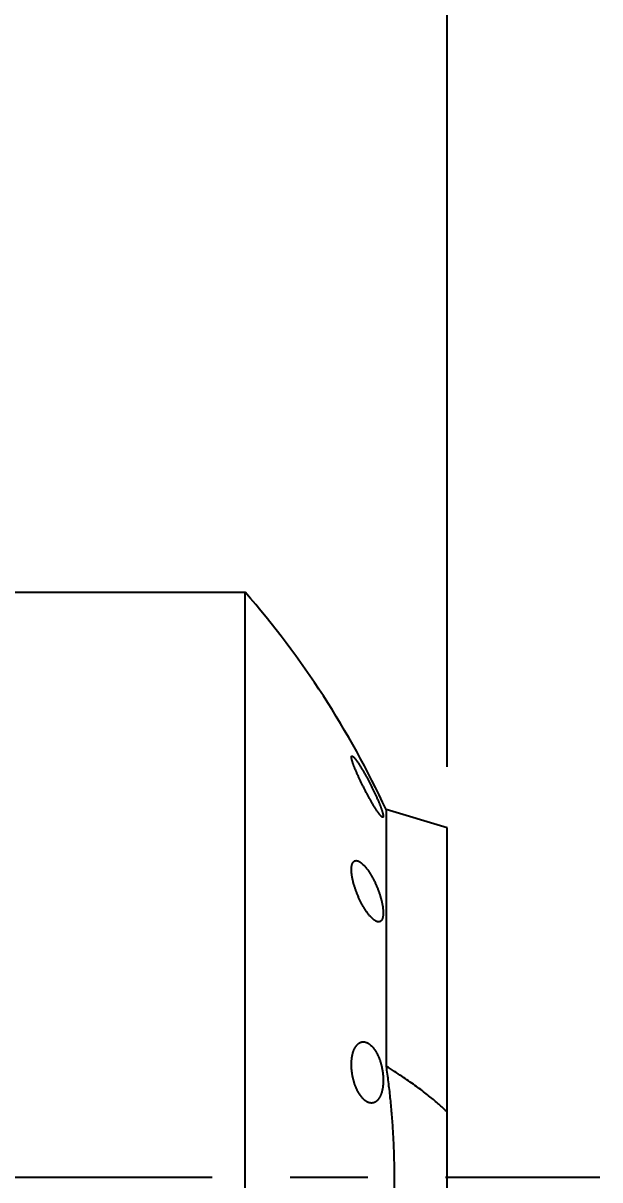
# Model space of a CAD drawing. Extents: x -7647 to -3756, y -5015 to -2358.
# Drawn here: x -5987.8 to -5893.6, y -3510.5 to -3321.6 of the extents above; entities that cross this region are included whole.
import ezdxf

# ---------------------------------------------------------------- set-up
doc = ezdxf.new("R2010")
doc.units = 0
doc.header["$LTSCALE"] = 4
doc.header["$MEASUREMENT"] = 0
doc.linetypes.add('CENTRE2', pattern=[28.575, 19.05, -3.175, 3.175, -3.175])
doc.layers.get('0').update_dxf_attribs({"linetype": 'CONTINUOUS'})
doc.layers.get('DEFPOINTS').update_dxf_attribs({"linetype": 'CONTINUOUS'})
for name, color, linetype in [('01', 7, 'CONTINUOUS'), ('01CENTER', 5, 'CENTRE2'), ('01HOSO', 6, 'CONTINUOUS'), ('02', 5, 'CONTINUOUS')]:
    doc.layers.add(name, color=color, linetype=linetype)
doc.styles.add('BIGFONT', font='ROMANS.SHX', dxfattribs={"bigfont": 'bigfont'})
doc.dimstyles.new('L-IN', dxfattribs={"dimscale": 10, "dimtxt": 3.2, "dimasz": 2.5, "dimexe": 1, "dimexo": 1, "dimgap": 1, "dimtad": 1, "dimdec": 0, "dimtxsty": 'BIGFONT', "dimblk": 'YA-IN', "dimblk1": 'OPEN', "dimblk2": 'OPEN', "dimsah": 1, "dimcen": 0, "dimclrd": 256, "dimclre": 256, "dimclrt": 256, "dimazin": 3, "dimtp": 0.1, "dimtm": 0.2, "dimtfac": 0.625, "dimtdec": 0, "dimtmove": 0, "dimatfit": 3, "dimtolj": 1})

# ---------------------------------------------------------------- blocks, each defined once
blk = doc.blocks.new('_OPEN')
at = {"color": 0, "linetype": 'BYBLOCK'}
for p, q in [((-1, 0.1667), (0, 0)), ((0, 0), (-1, -0.1667)), ((0, 0), (-1, 0))]:
    blk.add_line(p, q, dxfattribs=at)
blk = doc.blocks.new('*D15')
at = {"linetype": 'BYBLOCK'}
for p, q in [((-6082, -3312.62), (-6082, -3150)), ((-5918.5, -3443), (-5918.5, -3150)), ((-6057, -3160), (-5943.5, -3160))]:
    blk.add_line(p, q, dxfattribs=at)
at = {"layer": 'DEFPOINTS', "color": 0, "linetype": 'BYBLOCK'}
for p in [(-5918.5, -3160), (-6082, -3322.62), (-5918.5, -3453)]:
    blk.add_point(p, dxfattribs=at)
at = {"linetype": 'BYBLOCK', "xscale": 25, "yscale": 25, "zscale": 25, "rotation": 180}
blk.add_blockref('_OPEN', (-6082, -3160), dxfattribs=at)
at = {"linetype": 'BYBLOCK', "xscale": 25, "yscale": 25, "zscale": 25}
blk.add_blockref('_OPEN', (-5918.5, -3160), dxfattribs=at)
at = {"linetype": 'BYBLOCK', "insert": (-6000.25, -3134), "char_height": 32, "attachment_point": 5, "style": 'BIGFONT'}
blk.add_mtext('\\A1;164', dxfattribs=at)
blk = doc.blocks.new('YA-IN')
at = {"color": 0, "linetype": 'BYBLOCK'}
for p, q in [((0, 0), (-1, 0.1667)), ((-1, -0.1667), (0, 0)), ((0, 0), (-1, 0))]:
    blk.add_line(p, q, dxfattribs=at)

msp = doc.modelspace()

# ---------------------------------------------------------------- linework, layer by layer
at = {"layer": '01', "linetype": 'CONTINUOUS'}
for p, q in [((-6000.5, -3414.5), (-5951.5, -3414.5)), ((-5918.5, -3453), (-5928.5, -3450)), ((-5918.5, -4136), (-5918.5, -3453))]:
    msp.add_line(p, q, dxfattribs=at)
msp.add_arc((-6064.63029, -3512.99638), 150, 24.8330657, 41.0443154, dxfattribs=at)
msp.add_open_spline([(-5928.5, -3491.93761), (-5928.49228, -3491.93684), (-5928.47684, -3491.93529), (-5928.46139, -3491.93374), (-5928.45367, -3491.93296)], degree=3, knots=[0, 0, 0, 0, 0.02327398997, 0.04656265567, 0.04656265567, 0.04656265567, 0.04656265567], dxfattribs=at)
at = {"layer": '01CENTER'}
msp.add_line((-6261.67624, -3510), (-5893.59057, -3510), dxfattribs=at)
at = {"layer": '01HOSO', "linetype": 'CONTINUOUS'}
for p, q in [((-5951.5, -4174), (-5951.5, -3414.5)), ((-5928.5, -3450), (-5928.5, -3491.93761))]:
    msp.add_line(p, q, dxfattribs=at)
for points, knots in [([(-5932.21093, -3446.2489), (-5932.24999, -3446.17094), (-5932.3278, -3446.01567), (-5932.44254, -3445.78321), (-5932.55503, -3445.55271), (-5932.6649, -3445.32473), (-5932.77192, -3445.0998), (-5932.87585, -3444.87848), (-5932.97648, -3444.66123), (-5933.07362, -3444.44852), (-5933.1671, -3444.24077), (-5933.25676, -3444.03835), (-5933.34247, -3443.84163), (-5933.42414, -3443.65089), (-5933.50165, -3443.46644), (-5933.57494, -3443.28847), (-5933.64394, -3443.11723), (-5933.7086, -3442.95288), (-5933.76891, -3442.79558), (-5933.82481, -3442.64549), (-5933.87631, -3442.50268), (-5933.92339, -3442.36727), (-5933.96605, -3442.23935), (-5934.0043, -3442.11896), (-5934.03814, -3442.00618), (-5934.06758, -3441.90105), (-5934.09264, -3441.80362), (-5934.11334, -3441.71392), (-5934.12967, -3441.632), (-5934.14167, -3441.5579), (-5934.14935, -3441.49164), (-5934.15273, -3441.43325), (-5934.15181, -3441.38275), (-5934.14661, -3441.34009), (-5934.13706, -3441.30522), (-5934.12286, -3441.27796), (-5934.10334, -3441.25879), (-5934.08191, -3441.24992), (-5934.06799, -3441.24919), (-5934.06241, -3441.24889)], [0, 0, 0, 0, 0.261570016, 0.521040583, 0.77769559, 1.031020565, 1.280253899, 1.524982337, 1.764530824, 1.99853579, 2.226489598, 2.447972164, 2.662688014, 2.870230433, 3.070429711, 3.262912975, 3.447612685, 3.62428894, 3.792748985, 3.952992358, 4.104788191, 4.248173267, 4.383046683, 4.509337336, 4.627113708, 4.736258574, 4.836856078, 4.928896221, 5.012372771, 5.087413028, 5.154032593, 5.212402278, 5.262740692, 5.305379386, 5.340996847, 5.370707279, 5.396522618, 5.421497941, 5.438206646, 5.438206646, 5.438206646, 5.438206646]), ([(-5934.06241, -3441.24889), (-5934.05878, -3441.24903), (-5934.04422, -3441.24956), (-5934.01703, -3441.25678), (-5933.98053, -3441.27341), (-5933.93974, -3441.2987), (-5933.89462, -3441.33256), (-5933.84509, -3441.37521), (-5933.79115, -3441.42673), (-5933.73279, -3441.48723), (-5933.67004, -3441.5568), (-5933.60294, -3441.63547), (-5933.53151, -3441.7233), (-5933.45583, -3441.82031), (-5933.37595, -3441.92649), (-5933.29197, -3442.04182), (-5933.20399, -3442.16622), (-5933.11213, -3442.2996), (-5933.01656, -3442.44182), (-5932.91739, -3442.59273), (-5932.81486, -3442.7521), (-5932.70913, -3442.91967), (-5932.60046, -3443.09516), (-5932.48905, -3443.27825), (-5932.37516, -3443.46858), (-5932.25916, -3443.66558), (-5932.14149, -3443.86853), (-5932.02273, -3444.07642), (-5931.9035, -3444.28817), (-5931.78435, -3444.50275), (-5931.66566, -3444.71943), (-5931.5477, -3444.93761), (-5931.43075, -3445.15672), (-5931.31509, -3445.3762), (-5931.20094, -3445.59551), (-5931.08853, -3445.81421), (-5930.97795, -3446.03181), (-5930.90542, -3446.17676), (-5930.86932, -3446.2489)], [0, 0, 0, 0, 0.010887819, 0.043661245, 0.083372015, 0.131023308, 0.187272928, 0.252484354, 0.326995559, 0.410987148, 0.504600772, 0.607994411, 0.721159058, 0.844213048, 0.977081762, 1.119761108, 1.272193993, 1.434162688, 1.605614056, 1.786240033, 1.975878079, 2.174113887, 2.380642572, 2.59511163, 2.817087992, 3.046038552, 3.280955342, 3.520870714, 3.764283419, 4.009976848, 4.257200476, 4.505444157, 4.754053429, 5.00229446, 5.24972942, 5.495741269, 5.740008759, 5.981986661, 5.981986661, 5.981986661, 5.981986661]), ([(-5929.05422, -3451.2489), (-5929.06231, -3451.24823), (-5929.08142, -3451.24666), (-5929.112, -3451.23509), (-5929.14721, -3451.21631), (-5929.18615, -3451.18954), (-5929.2289, -3451.15508), (-5929.27547, -3451.1127), (-5929.32587, -3451.0624), (-5929.3801, -3451.00408), (-5929.43817, -3450.93768), (-5929.50009, -3450.86312), (-5929.56586, -3450.7803), (-5929.6355, -3450.68917), (-5929.709, -3450.58963), (-5929.78639, -3450.4816), (-5929.86764, -3450.365), (-5929.95278, -3450.23974), (-5930.04177, -3450.10577), (-5930.13461, -3449.96302), (-5930.23126, -3449.81146), (-5930.3317, -3449.65103), (-5930.43584, -3449.48178), (-5930.54345, -3449.30398), (-5930.65424, -3449.11806), (-5930.76776, -3448.92469), (-5930.88358, -3448.72457), (-5931.00129, -3448.51839), (-5931.12055, -3448.30672), (-5931.24108, -3448.09003), (-5931.36256, -3447.8689), (-5931.48467, -3447.6439), (-5931.60703, -3447.41573), (-5931.7293, -3447.18501), (-5931.85116, -3446.95238), (-5931.97226, -3446.71844), (-5932.09236, -3446.48392), (-5932.17144, -3446.32717), (-5932.21093, -3446.2489)], [0, 0, 0, 0, 0.024279364, 0.057317836, 0.096979093, 0.14398678, 0.198780061, 0.261621314, 0.332776959, 0.412360714, 0.500484367, 0.597370934, 0.703086066, 0.81773796, 0.941437253, 1.074272708, 1.216394834, 1.367789666, 1.528628275, 1.69888633, 1.87861526, 2.067904383, 2.266687881, 2.474772922, 2.691410322, 2.915968151, 3.147451042, 3.385053243, 3.628196745, 3.876328683, 4.1289012, 4.385115601, 4.644338721, 4.905610293, 5.168462994, 5.432173287, 5.695894074, 5.958897577, 5.958897577, 5.958897577, 5.958897577]), ([(-5930.86932, -3446.2489), (-5930.83065, -3446.32675), (-5930.75368, -3446.48171), (-5930.64051, -3446.71343), (-5930.53005, -3446.94248), (-5930.42281, -3447.16796), (-5930.31907, -3447.38912), (-5930.21906, -3447.6054), (-5930.12282, -3447.81653), (-5930.0304, -3448.02234), (-5929.94182, -3448.22264), (-5929.8571, -3448.41731), (-5929.77625, -3448.60618), (-5929.69926, -3448.78919), (-5929.62615, -3448.96622), (-5929.55689, -3449.13722), (-5929.49148, -3449.3021), (-5929.42992, -3449.4608), (-5929.37219, -3449.61326), (-5929.3183, -3449.7594), (-5929.26824, -3449.89917), (-5929.22201, -3450.03251), (-5929.17961, -3450.15932), (-5929.14104, -3450.27956), (-5929.10631, -3450.39314), (-5929.07542, -3450.49998), (-5929.04837, -3450.60001), (-5929.02518, -3450.69315), (-5929.00585, -3450.77932), (-5928.99038, -3450.85845), (-5928.97877, -3450.93045), (-5928.97101, -3450.99527), (-5928.96711, -3451.05285), (-5928.96705, -3451.10314), (-5928.97082, -3451.14615), (-5928.97845, -3451.18191), (-5928.99006, -3451.21052), (-5929.00609, -3451.23199), (-5929.027, -3451.2455), (-5929.044, -3451.24876), (-5929.05311, -3451.24889), (-5929.05422, -3451.2489)], [0, 0, 0, 0, 0.260803436, 0.51905318, 0.773640693, 1.023684442, 1.26809526, 1.506477802, 1.738527003, 1.964194486, 2.183281219, 2.395575173, 2.601097846, 2.799620724, 2.991199388, 3.175719447, 3.353081501, 3.52335238, 3.686354936, 3.84214442, 3.990648008, 4.131743125, 4.265502374, 4.391780146, 4.510547604, 4.621804558, 4.725409641, 4.821405218, 4.909727568, 4.990315668, 5.063242886, 5.128477882, 5.186100671, 5.236278703, 5.279217236, 5.315394224, 5.345591037, 5.371194551, 5.39452474, 5.418568535, 5.421877221, 5.421877221, 5.421877221, 5.421877221]), ([(-5933.38212, -3463.33095), (-5933.40887, -3463.2579), (-5933.46202, -3463.11279), (-5933.53725, -3462.89532), (-5933.60846, -3462.68018), (-5933.67531, -3462.46763), (-5933.73783, -3462.25804), (-5933.79598, -3462.05169), (-5933.84978, -3461.84875), (-5933.89919, -3461.64947), (-5933.9442, -3461.4542), (-5933.98477, -3461.26323), (-5934.02093, -3461.07676), (-5934.05269, -3460.89494), (-5934.08007, -3460.71788), (-5934.10307, -3460.54578), (-5934.12172, -3460.37876), (-5934.136, -3460.217), (-5934.14595, -3460.06066), (-5934.15155, -3459.90985), (-5934.15282, -3459.76476), (-5934.14975, -3459.62551), (-5934.14234, -3459.49226), (-5934.13059, -3459.36519), (-5934.1145, -3459.24444), (-5934.09405, -3459.13019), (-5934.06923, -3459.02263), (-5934.04003, -3458.92192), (-5934.00643, -3458.82828), (-5933.9684, -3458.74189), (-5933.92594, -3458.66297), (-5933.879, -3458.59175), (-5933.82756, -3458.52846), (-5933.7716, -3458.47337), (-5933.71112, -3458.42675), (-5933.64614, -3458.3889), (-5933.57672, -3458.36008), (-5933.50298, -3458.34069), (-5933.43747, -3458.33202), (-5933.39683, -3458.33124), (-5933.38218, -3458.33095)], [0, 0, 0, 0, 0.233385342, 0.463620961, 0.690286135, 0.913241301, 1.132015809, 1.346419495, 1.556390956, 1.761837048, 1.962336047, 2.157533825, 2.347496859, 2.532118789, 2.711245129, 2.884943797, 3.052975569, 3.215365515, 3.372059888, 3.522913022, 3.668037164, 3.807294404, 3.940698646, 4.068309485, 4.190039632, 4.306049872, 4.416358697, 4.521071174, 4.620433781, 4.71460035, 4.803974654, 4.888965339, 4.970116465, 5.048197325, 5.124009451, 5.198622627, 5.273146207, 5.348776944, 5.426767301, 5.470697006, 5.470697006, 5.470697006, 5.470697006]), ([(-5933.38218, -3458.33095), (-5933.36966, -3458.33116), (-5933.32846, -3458.33184), (-5933.25704, -3458.34016), (-5933.16724, -3458.3597), (-5933.07372, -3458.38949), (-5932.97663, -3458.42945), (-5932.87612, -3458.47973), (-5932.77236, -3458.54035), (-5932.66556, -3458.61133), (-5932.55594, -3458.69265), (-5932.44374, -3458.78423), (-5932.32921, -3458.886), (-5932.21265, -3458.99777), (-5932.09449, -3459.11921), (-5931.97518, -3459.24987), (-5931.85524, -3459.38917), (-5931.73513, -3459.53652), (-5931.61524, -3459.69133), (-5931.496, -3459.85293), (-5931.37782, -3460.02061), (-5931.26108, -3460.19364), (-5931.14605, -3460.37144), (-5931.0329, -3460.55354), (-5930.92181, -3460.73942), (-5930.81295, -3460.92864), (-5930.70646, -3461.12075), (-5930.60247, -3461.31534), (-5930.50106, -3461.51205), (-5930.40233, -3461.71055), (-5930.30635, -3461.91053), (-5930.21319, -3462.11167), (-5930.1229, -3462.31376), (-5930.03551, -3462.51655), (-5929.95107, -3462.71983), (-5929.86968, -3462.92339), (-5929.79117, -3463.1269), (-5929.74122, -3463.26307), (-5929.71632, -3463.33095)], [0, 0, 0, 0, 0.037561427, 0.123603621, 0.215115001, 0.312916189, 0.417647503, 0.529785327, 0.649799648, 0.777924089, 0.914319899, 1.059094627, 1.212290383, 1.373820599, 1.54344599, 1.720535629, 1.904540817, 2.094836414, 2.290781378, 2.491909366, 2.697266891, 2.906151932, 3.118055116, 3.332551224, 3.549271867, 3.767657611, 3.987442676, 4.208169077, 4.429567102, 4.651339254, 4.873230243, 5.09499983, 5.316339111, 5.537229833, 5.757439437, 5.976674812, 6.194898203, 6.411800577, 6.411800577, 6.411800577, 6.411800577]), ([(-5929.71626, -3468.33095), (-5929.73188, -3468.33062), (-5929.77415, -3468.32972), (-5929.84436, -3468.32057), (-5929.92772, -3468.30175), (-5930.01469, -3468.27361), (-5930.10527, -3468.23616), (-5930.19943, -3468.18914), (-5930.29715, -3468.13235), (-5930.3984, -3468.06556), (-5930.50308, -3467.98858), (-5930.61109, -3467.90124), (-5930.72219, -3467.8035), (-5930.83603, -3467.69545), (-5930.95219, -3467.5773), (-5931.0702, -3467.44942), (-5931.18966, -3467.31218), (-5931.31018, -3467.16597), (-5931.43144, -3467.01113), (-5931.55311, -3466.84808), (-5931.67487, -3466.67724), (-5931.79638, -3466.49908), (-5931.91729, -3466.31413), (-5932.03727, -3466.12292), (-5932.156, -3465.92602), (-5932.27315, -3465.72399), (-5932.38841, -3465.51746), (-5932.5015, -3465.307), (-5932.61214, -3465.09323), (-5932.72009, -3464.8767), (-5932.82509, -3464.65802), (-5932.92692, -3464.4378), (-5933.02538, -3464.21656), (-5933.12031, -3463.99488), (-5933.21148, -3463.7732), (-5933.29904, -3463.55216), (-5933.35452, -3463.40443), (-5933.38212, -3463.33095)], [0, 0, 0, 0, 0.046856707, 0.126788621, 0.211875096, 0.302935721, 0.400667282, 0.505638532, 0.618459745, 0.739539269, 0.869344707, 1.008134972, 1.156099745, 1.313147124, 1.478900685, 1.653069261, 1.835100713, 2.024691798, 2.221432723, 2.425039054, 2.634984375, 2.850770403, 3.071926775, 3.297847169, 3.527942794, 3.76166901, 3.998420924, 4.237464111, 4.478394546, 4.720526486, 4.963271567, 5.206097284, 5.448371729, 5.689728274, 5.929530466, 6.167459997, 6.4029305, 6.4029305, 6.4029305, 6.4029305]), ([(-5929.71632, -3463.33095), (-5929.69168, -3463.39976), (-5929.64271, -3463.53649), (-5929.57325, -3463.74138), (-5929.50731, -3463.94426), (-5929.44515, -3464.14498), (-5929.3867, -3464.34336), (-5929.332, -3464.5392), (-5929.28105, -3464.73231), (-5929.23385, -3464.92253), (-5929.19044, -3465.10965), (-5929.15081, -3465.29348), (-5929.11499, -3465.47384), (-5929.083, -3465.65051), (-5929.05485, -3465.8233), (-5929.03056, -3465.99202), (-5929.01016, -3466.15644), (-5928.99364, -3466.31637), (-5928.98104, -3466.4716), (-5928.97235, -3466.62192), (-5928.96758, -3466.76714), (-5928.96675, -3466.90703), (-5928.96984, -3467.04144), (-5928.97686, -3467.17015), (-5928.9878, -3467.29298), (-5929.00265, -3467.40977), (-5929.0214, -3467.52035), (-5929.04403, -3467.62456), (-5929.07054, -3467.72224), (-5929.1009, -3467.81324), (-5929.13511, -3467.89744), (-5929.17317, -3467.9747), (-5929.21506, -3468.04487), (-5929.26079, -3468.10782), (-5929.31039, -3468.1634), (-5929.36386, -3468.21144), (-5929.42119, -3468.25176), (-5929.48236, -3468.28414), (-5929.54735, -3468.30841), (-5929.61608, -3468.32429), (-5929.67297, -3468.33037), (-5929.70666, -3468.33082), (-5929.71626, -3468.33095)], [0, 0, 0, 0, 0.219268395, 0.435693489, 0.649002426, 0.859214182, 1.066057384, 1.269407111, 1.469215609, 1.665190862, 1.857344975, 2.045464114, 2.229332409, 2.408959237, 2.584055432, 2.754531301, 2.920292437, 3.081063023, 3.236851133, 3.387466018, 3.532734019, 3.672683543, 3.807110782, 3.935988674, 4.059320817, 4.176987267, 4.289104945, 4.395682526, 4.496767585, 4.592593496, 4.683304686, 4.769233785, 4.85070986, 4.928174761, 5.002312529, 5.07377335, 5.143354131, 5.212050557, 5.280846683, 5.350859948, 5.423169266, 5.451949165, 5.451949165, 5.451949165, 5.451949165]), ([(-5934.0624, -3492.91794), (-5934.07132, -3492.84947), (-5934.08911, -3492.713), (-5934.11036, -3492.50845), (-5934.12752, -3492.30513), (-5934.14022, -3492.10322), (-5934.14857, -3491.90293), (-5934.15255, -3491.70449), (-5934.15216, -3491.50813), (-5934.1474, -3491.31401), (-5934.13828, -3491.12239), (-5934.12479, -3490.93347), (-5934.10692, -3490.74747), (-5934.08465, -3490.56465), (-5934.05799, -3490.38521), (-5934.02693, -3490.20944), (-5933.99144, -3490.03759), (-5933.95153, -3489.86992), (-5933.9072, -3489.70676), (-5933.85842, -3489.54837), (-5933.80523, -3489.3951), (-5933.74761, -3489.24727), (-5933.68559, -3489.10522), (-5933.6192, -3488.96931), (-5933.54847, -3488.83989), (-5933.47346, -3488.71734), (-5933.39421, -3488.60205), (-5933.31082, -3488.49439), (-5933.22338, -3488.39475), (-5933.13198, -3488.3035), (-5933.03678, -3488.22103), (-5932.9379, -3488.14769), (-5932.83553, -3488.08386), (-5932.72987, -3488.02985), (-5932.62113, -3487.98601), (-5932.50958, -3487.95255), (-5932.39549, -3487.92992), (-5932.29553, -3487.91932), (-5932.23382, -3487.91832), (-5932.21097, -3487.91794)], [0, 0, 0, 0, 0.2071425, 0.412860281, 0.61687674, 0.819257849, 1.019738066, 1.21820541, 1.414651839, 1.60878835, 1.800674899, 1.990114279, 2.176941288, 2.3611889, 2.542571239, 2.721095479, 2.896612206, 3.068924498, 3.23805925, 3.403756459, 3.566000452, 3.724672304, 3.879619404, 4.030883415, 4.178292535, 4.321921105, 4.46173611, 4.597784747, 4.730235397, 4.859176224, 4.984940573, 5.107765851, 5.228114243, 5.346442839, 5.463311882, 5.579377885, 5.695268867, 5.811802953, 5.880357688, 5.880357688, 5.880357688, 5.880357688]), ([(-5932.21097, -3487.91794), (-5932.19453, -3487.91814), (-5932.13814, -3487.91881), (-5932.04107, -3487.92743), (-5931.91997, -3487.94875), (-5931.79797, -3487.98134), (-5931.67557, -3488.02494), (-5931.5533, -3488.07932), (-5931.43174, -3488.1441), (-5931.3114, -3488.21879), (-5931.19272, -3488.30287), (-5931.07596, -3488.39584), (-5930.96137, -3488.49723), (-5930.84912, -3488.60656), (-5930.73939, -3488.72339), (-5930.63231, -3488.84728), (-5930.52799, -3488.97781), (-5930.42653, -3489.11459), (-5930.32802, -3489.25726), (-5930.23252, -3489.40545), (-5930.14009, -3489.55885), (-5930.05077, -3489.71716), (-5929.96463, -3489.88008), (-5929.88169, -3490.04736), (-5929.802, -3490.21873), (-5929.7256, -3490.39396), (-5929.65251, -3490.57283), (-5929.5828, -3490.75509), (-5929.5165, -3490.94054), (-5929.45367, -3491.12894), (-5929.39434, -3491.32009), (-5929.33859, -3491.51374), (-5929.28647, -3491.70965), (-5929.23803, -3491.90758), (-5929.19337, -3492.10727), (-5929.1525, -3492.30842), (-5929.1156, -3492.51077), (-5929.08237, -3492.71395), (-5929.0636, -3492.84995), (-5929.05422, -3492.91794)], [0, 0, 0, 0, 0.049319345, 0.169180596, 0.291806721, 0.417813474, 0.547537845, 0.681219532, 0.818905777, 0.960433763, 1.105833843, 1.255006398, 1.407990923, 1.564641177, 1.724918979, 1.888685155, 2.055769936, 2.226113188, 2.39946989, 2.575807738, 2.754921337, 2.936684516, 3.121030949, 3.307720246, 3.496759844, 3.687949062, 3.881165394, 4.076373276, 4.273305158, 4.471965606, 4.672153557, 4.873667871, 5.076485902, 5.28027304, 5.484952715, 5.690307836, 5.89600293, 6.101987625, 6.307881354, 6.307881354, 6.307881354, 6.307881354]), ([(-5928.5, -3491.93761), (-5928.43965, -3492.3562), (-5928.31884, -3493.19414), (-5928.15372, -3494.45457), (-5928.00025, -3495.71907), (-5927.85968, -3496.98797), (-5927.7318, -3498.2613), (-5927.6168, -3499.53905), (-5927.51478, -3500.82106), (-5927.42587, -3502.10708), (-5927.3502, -3503.39677), (-5927.28787, -3504.68969), (-5927.239, -3505.98531), (-5927.20367, -3507.28305), (-5927.18195, -3508.58225), (-5927.17388, -3509.88222), (-5927.17948, -3511.18226), (-5927.19873, -3512.48166), (-5927.23159, -3513.77971), (-5927.27802, -3515.07577), (-5927.33791, -3516.36921), (-5927.41118, -3517.65953), (-5927.4977, -3518.94624), (-5927.59735, -3520.229), (-5927.71001, -3521.50753), (-5927.83556, -3522.78167), (-5927.97387, -3524.05137), (-5928.12486, -3525.31667), (-5928.28843, -3526.57772), (-5928.46454, -3527.83477), (-5928.65316, -3529.08817), (-5928.85428, -3530.33836), (-5929.06795, -3531.58584), (-5929.29425, -3532.83123), (-5929.53331, -3534.0752), (-5929.7853, -3535.31849), (-5930.05043, -3536.56191), (-5930.32899, -3537.80634), (-5930.6213, -3539.05268), (-5930.92774, -3540.30194), (-5931.24878, -3541.55514), (-5931.58493, -3542.81337), (-5931.93677, -3544.07777), (-5932.30498, -3545.34953), (-5932.6903, -3546.6299), (-5933.09356, -3547.92016), (-5933.5157, -3549.22167), (-5933.95773, -3550.53584), (-5934.42081, -3551.86412), (-5934.9062, -3553.20807), (-5935.41528, -3554.56926), (-5935.9496, -3555.94937), (-5936.51086, -3557.35014), (-5937.10092, -3558.7734), (-5937.72186, -3560.22105), (-5938.37597, -3561.6951), (-5939.06576, -3563.19763), (-5939.79403, -3564.73085), (-5940.56388, -3566.29705), (-5941.37873, -3567.89866), (-5942.24239, -3569.53819), (-5943.15911, -3571.21832), (-5944.1336, -3572.94181), (-5945.17103, -3574.71141), (-5946.27746, -3576.53036), (-5947.45942, -3578.40217), (-5948.72365, -3580.32718), (-5950.07096, -3582.30518), (-5951.01798, -3583.62607), (-5951.5, -3584.29838)], [0, 0, 0, 0, 1.268740107, 2.539802568, 3.813474145, 5.090034389, 6.369727987, 7.652619346, 8.938702068, 10.227836058, 11.519828704, 12.814348506, 14.11102952, 15.409388179, 16.708936713, 18.009096893, 19.309323153, 20.609013783, 21.907640151, 23.204650817, 24.499606561, 25.792072073, 27.081757128, 28.368392285, 29.651875949, 30.932134401, 32.209273145, 33.48342495, 34.754903267, 36.024043253, 37.291355476, 38.557364305, 39.822761076, 41.08824293, 42.354664886, 43.622881446, 44.893896932, 46.168712414, 47.448471906, 48.734318247, 50.027531273, 51.329397431, 52.641335071, 53.964783191, 55.301308911, 56.652519555, 58.020149735, 59.405996906, 60.811991179, 62.240148869, 63.692634551, 65.171719895, 66.679855239, 68.219613279, 69.793795799, 71.405336664, 73.057468282, 74.753560276, 76.497376681, 78.292849277, 80.144326331, 82.056457087, 84.034488461, 86.083842381, 88.21001913, 90.421310536, 92.724750386, 95.118813979, 97.600492412, 97.600492412, 97.600492412, 97.600492412]), ([(-5918.5, -3499.40448), (-5918.69441, -3499.21673), (-5919.09499, -3498.82989), (-5919.73218, -3498.2503), (-5920.42151, -3497.64895), (-5921.16883, -3497.02594), (-5921.97855, -3496.37936), (-5922.85609, -3495.70772), (-5923.80721, -3495.00933), (-5924.83821, -3494.28226), (-5925.95627, -3493.52495), (-5927.16804, -3492.73355), (-5928.01519, -3492.20601), (-5928.45367, -3491.93296)], [0, 0, 0, 0, 0.81075691, 1.670568551, 2.583720564, 3.554877429, 4.5891554, 5.692116835, 6.869829265, 8.128913727, 9.476621482, 10.920866496, 12.470487407, 12.470487407, 12.470487407, 12.470487407]), ([(-5930.86929, -3497.91794), (-5930.90579, -3497.91701), (-5930.98196, -3497.91506), (-5931.09819, -3497.89902), (-5931.21834, -3497.87242), (-5931.3398, -3497.83448), (-5931.46205, -3497.78554), (-5931.58459, -3497.72571), (-5931.70704, -3497.65518), (-5931.82908, -3497.57416), (-5931.95043, -3497.4829), (-5932.07073, -3497.38168), (-5932.18965, -3497.27087), (-5932.30686, -3497.15085), (-5932.42207, -3497.02204), (-5932.535, -3496.88487), (-5932.64535, -3496.73981), (-5932.75292, -3496.58732), (-5932.85742, -3496.42792), (-5932.95867, -3496.26211), (-5933.05646, -3496.09039), (-5933.15061, -3495.91329), (-5933.24099, -3495.73129), (-5933.32744, -3495.54491), (-5933.40986, -3495.35461), (-5933.48815, -3495.16088), (-5933.56223, -3494.96415), (-5933.63204, -3494.76488), (-5933.69752, -3494.56348), (-5933.75864, -3494.36033), (-5933.81536, -3494.15583), (-5933.86769, -3493.95029), (-5933.91559, -3493.74407), (-5933.95909, -3493.5375), (-5933.99809, -3493.33083), (-5934.03299, -3493.12445), (-5934.05261, -3492.98664), (-5934.0624, -3492.91794)], [0, 0, 0, 0, 0.109460632, 0.228464403, 0.351263069, 0.478303242, 0.609759763, 0.745947538, 0.887045482, 1.033384701, 1.185142569, 1.342308184, 1.504808037, 1.672578105, 1.845427468, 2.023096806, 2.205460609, 2.392105735, 2.582808194, 2.777161709, 2.974852288, 3.175548691, 3.378806439, 3.584397138, 3.791828859, 4.000899935, 4.21119163, 4.422396168, 4.634290144, 4.846453845, 5.058794069, 5.270920589, 5.482670413, 5.693877899, 5.904183519, 6.113576975, 6.321754375, 6.321754375, 6.321754375, 6.321754375]), ([(-5929.05422, -3492.91794), (-5929.04576, -3492.98482), (-5929.02888, -3493.11835), (-5929.00857, -3493.31874), (-5928.99203, -3493.51847), (-5928.97964, -3493.71725), (-5928.97132, -3493.91477), (-5928.96712, -3494.1107), (-5928.96702, -3494.30468), (-5928.97104, -3494.49644), (-5928.97917, -3494.68564), (-5928.99139, -3494.872), (-5929.00769, -3495.05526), (-5929.02805, -3495.23514), (-5929.05244, -3495.41132), (-5929.08081, -3495.58339), (-5929.1131, -3495.75107), (-5929.14929, -3495.91423), (-5929.18934, -3496.07269), (-5929.23322, -3496.22622), (-5929.28088, -3496.37459), (-5929.33227, -3496.51757), (-5929.38738, -3496.65499), (-5929.44615, -3496.78664), (-5929.50857, -3496.91232), (-5929.5746, -3497.03184), (-5929.64422, -3497.14497), (-5929.71741, -3497.25152), (-5929.79415, -3497.35125), (-5929.87442, -3497.44393), (-5929.9582, -3497.52932), (-5930.04547, -3497.60713), (-5930.13622, -3497.6771), (-5930.2304, -3497.73891), (-5930.32797, -3497.79225), (-5930.42889, -3497.83678), (-5930.53305, -3497.87214), (-5930.64037, -3497.89799), (-5930.75071, -3497.91394), (-5930.82749, -3497.91787), (-5930.86722, -3497.91794), (-5930.86929, -3497.91794)], [0, 0, 0, 0, 0.202231084, 0.403754269, 0.604180593, 0.803455211, 1.001221421, 1.197212881, 1.391325882, 1.58314229, 1.77257502, 1.959400417, 2.143349726, 2.324475443, 2.502437637, 2.676873216, 2.847587262, 3.014676092, 3.178159046, 3.337849776, 3.493630269, 3.64558122, 3.793573649, 3.937703582, 4.077993439, 4.214426589, 4.347198176, 4.476340764, 4.602044486, 4.724522462, 4.843941895, 4.960678575, 5.075012418, 5.187386002, 5.298291476, 5.408231397, 5.517885462, 5.627851417, 5.738926839, 5.851894433, 5.858108417, 5.858108417, 5.858108417, 5.858108417])]:
    msp.add_open_spline(points, degree=3, knots=knots, dxfattribs=at)

# ---------------------------------------------------------------- dimensions: what is measured, and where the dimension line sits
at = {"layer": '02'}
dim = msp.add_linear_dim(base=(-5918.5, -3160), p1=(-6082, -3322.6198779429), p2=(-5918.5, -3453), dimstyle='L-IN', dxfattribs=at)
dim.commit()
dim.dimension.update_dxf_attribs({"geometry": '*D15', "text_midpoint": (-6000.25, -3134)})

doc.saveas('drawing.dxf')
